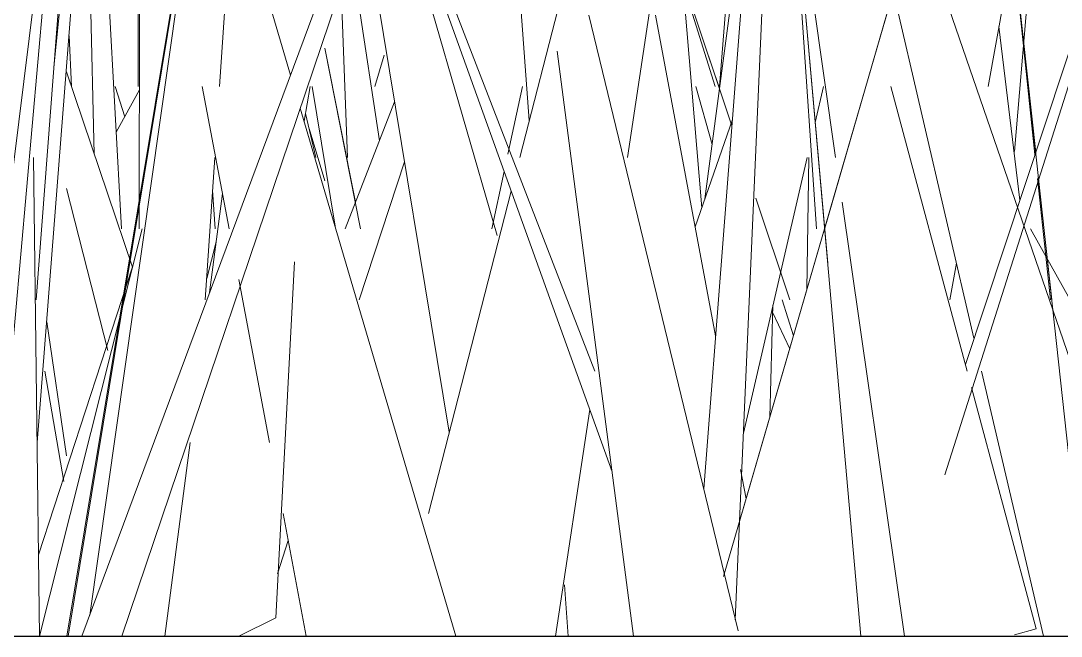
# Model space of a CAD drawing. Header units: millimetres. Extents: x -9575 to 27274, y -4387 to 11354.
# Drawn here: x -5985.07 to -5944.77, y 3048 to 3071.85 of the extents above; entities that cross this region are included whole.
import ezdxf

# ---------------------------------------------------------------- set-up
doc = ezdxf.new("R2010")
doc.units = ezdxf.units.MM
doc.layers.add('G-IMPT', color=8, linetype='Continuous', lineweight=9)

# ---------------------------------------------------------------- blocks, each defined once
blk = doc.blocks.new('Grass Array - 25_dwg-V50-North')
at = {"layer": 'G-IMPT'}
for p, q in [((-5957.844, 3050.319), (-5939.953, 3111.913)), ((-5939.953, 3111.913), (-5947.593, 3069.306)), ((-5965.736, 3066.547), (-5955.693, 3105.661)), ((-5949.276, 3054.258), (-5934.962, 3099.309)), ((-5982.392, 3048.816), (-5975.458, 3097.718)), ((-5957.238, 3095.371), (-5961.564, 3066.547)), ((-5982.703, 3048), (-5965.842, 3093.351)), ((-5940.858, 3048.307), (-5955.366, 3090.568)), ((-5937.938, 3090.33), (-5948.476, 3058.534)), ((-5984.476, 3061.029), (-5982.309, 3089.289)), ((-5984.428, 3055.511), (-5981.841, 3088.618)), ((-5977.364, 3069.306), (-5976.054, 3088.856)), ((-5983.23, 3048), (-5976.66, 3087.867)), ((-5968.58, 3085.239), (-5981.148, 3048)), ((-5956.175, 3085.134), (-5958.612, 3053.706)), ((-5987.628, 3048), (-5983.267, 3082.995)), ((-5957.392, 3048.63), (-5955.885, 3083.1)), ((-5953.571, 3082.856), (-5948.145, 3059.546)), ((-5955.747, 3082.154), (-5953.502, 3066.547)), ((-5945.244, 3082.405), (-5946.575, 3066.781)), ((-5984.476, 3061.029), (-5982.873, 3081.933)), ((-5977.833, 3080.799), (-5983.277, 3048)), ((-5957.101, 3080.341), (-5958.006, 3069.306)), ((-5943.718, 3048), (-5947.219, 3080.24)), ((-5958.566, 3064.944), (-5956.592, 3079.812)), ((-5980.458, 3079.044), (-5980.483, 3063.788)), ((-5962.826, 3058.27), (-5970.76, 3078.779)), ((-5955.254, 3078.759), (-5954.25, 3063.788)), ((-5952.524, 3048), (-5955.254, 3078.759)), ((-5970.767, 3078.321), (-5962.161, 3054.368)), ((-5980.514, 3077.582), (-5980.517, 3069.306)), ((-5970.674, 3077.582), (-5966.608, 3063.523)), ((-5958.687, 3064.594), (-5959.774, 3077.582)), ((-5983.814, 3076.848), (-5986.367, 3048.184)), ((-5974.619, 3069.744), (-5976.622, 3076.547)), ((-5981.16, 3063.788), (-5981.857, 3076.319)), ((-5965.986, 3076.155), (-5965.369, 3067.979)), ((-5960.253, 3075.971), (-5958.165, 3069.306)), ((-5960.253, 3075.971), (-5958.563, 3070.896)), ((-5957.522, 3067.77), (-5960.253, 3075.971)), ((-5982.421, 3074.823), (-5982.219, 3066.672)), ((-5968.469, 3055.904), (-5971.601, 3074.823)), ((-5946.646, 3074.823), (-5945.782, 3066.664)), ((-5971.174, 3067.198), (-5972.259, 3074.337)), ((-5945.754, 3066.748), (-5946.579, 3074.341)), ((-5983.462, 3073.297), (-5983.784, 3070.053)), ((-5972.654, 3072.862), (-5972.412, 3066.547)), ((-5953.807, 3062.453), (-5954.761, 3073.209)), ((-5957.278, 3048.202), (-5963.063, 3072.065)), ((-5958.152, 3059.643), (-5960.477, 3072.065)), ((-5958.152, 3059.643), (-5960.477, 3072.065)), ((-5953.927, 3063.805), (-5951.528, 3072.065)), ((-5983.104, 3069.306), (-5983.197, 3071.258)), ((-5947.177, 3071.627), (-5946.37, 3064.89)), ((-5958.033, 3069.306), (-5958.563, 3070.896)), ((-5971.903, 3063.788), (-5973.284, 3070.784)), ((-5972.105, 3064.814), (-5973.284, 3070.783)), ((-5971.357, 3069.306), (-5970.986, 3070.517)), ((-5964.292, 3070.672), (-5961.329, 3048)), ((-5983.298, 3069.862), (-5980.74, 3062.301)), ((-5981.04, 3068.13), (-5981.41, 3069.306)), ((-5978.037, 3069.306), (-5976.993, 3063.788)), ((-5973.852, 3069.306), (-5974.091, 3067.952)), ((-5973.782, 3069.306), (-5972.894, 3063.886)), ((-5965.626, 3069.306), (-5966.194, 3066.682)), ((-5958.287, 3067.047), (-5958.918, 3069.306)), ((-5953.968, 3069.306), (-5954.291, 3067.909)), ((-5948.406, 3058.27), (-5951.364, 3069.306)), ((-5981.368, 3067.528), (-5980.474, 3069.17)), ((-5968.218, 3048), (-5974.242, 3068.463)), ((-5970.587, 3068.701), (-5972.506, 3063.788)), ((-5973.638, 3066.547), (-5974.038, 3068.257)), ((-5973.284, 3065.645), (-5973.9, 3067.668)), ((-5973.284, 3065.645), (-5973.9, 3067.668)), ((-5957.502, 3068.022), (-5958.941, 3063.86)), ((-5984.573, 3066.547), (-5984.345, 3048)), ((-5977.919, 3061.029), (-5977.549, 3066.547)), ((-5954.606, 3066.547), (-5957.076, 3055.866)), ((-5954.62, 3061.418), (-5954.537, 3066.547)), ((-5971.956, 3061.029), (-5970.203, 3066.381)), ((-5966.341, 3066.002), (-5966.819, 3063.788)), ((-5945.683, 3065.734), (-5945.185, 3061.029)), ((-5945.133, 3061.029), (-5945.654, 3065.828)), ((-5981.694, 3059.065), (-5983.298, 3065.348)), ((-5977.533, 3063.788), (-5977.634, 3065.289)), ((-5969.278, 3052.752), (-5966.07, 3065.248)), ((-5977.251, 3065.149), (-5977.752, 3061.318)), ((-5955.277, 3061.029), (-5956.592, 3064.977)), ((-5953.254, 3064.821), (-5950.834, 3048)), ((-5984.335, 3048), (-5980.366, 3063.788)), ((-5957.137, 3052.752), (-5953.932, 3063.788)), ((-5945.957, 3063.788), (-5944.412, 3061.029)), ((-5977.864, 3061.857), (-5977.494, 3063.285)), ((-5975.187, 3048.718), (-5974.464, 3062.505)), ((-5948.821, 3062.453), (-5949.077, 3061.029)), ((-5984.384, 3051.159), (-5980.738, 3062.31)), ((-5976.622, 3061.826), (-5975.427, 3055.511)), ((-5955.929, 3060.823), (-5956.051, 3056.491)), ((-5955.571, 3061.029), (-5955.136, 3059.64)), ((-5955.938, 3060.525), (-5955.283, 3059.134)), ((-5984.063, 3060.177), (-5983.298, 3054.995)), ((-5983.398, 3053.999), (-5984.132, 3058.27)), ((-5983.398, 3053.999), (-5984.132, 3058.27)), ((-5947.848, 3058.27), (-5945.457, 3048)), ((-5945.73, 3048.287), (-5948.235, 3057.632)), ((-5963.029, 3056.785), (-5964.348, 3048)), ((-5978.508, 3055.511), (-5979.485, 3048)), ((-5956.97, 3053.328), (-5957.182, 3054.464)), ((-5956.97, 3053.328), (-5957.182, 3054.463)), ((-5974.905, 3052.752), (-5974.006, 3048)), ((-5975.128, 3050.415), (-5974.709, 3051.714)), ((-5964.009, 3049.993), (-5963.859, 3048)), ((-5975.187, 3048.718), (-5976.622, 3048.004)), ((-5945.73, 3048.287), (-5946.575, 3048.052))]:
    blk.add_line(p, q, dxfattribs=at)
blk = doc.blocks.new('Grass Array - Grass Array-V52-North')
blk.add_blockref('Grass Array - 25_dwg-V50-North', (0, 0))

msp = doc.modelspace()

# ---------------------------------------------------------------- linework, layer by layer
msp.add_line((-6653.468, 3048), (-5853.368, 3048))

# ---------------------------------------------------------------- block references
msp.add_blockref('Grass Array - Grass Array-V52-North', (0, 0))

doc.saveas('drawing.dxf')
